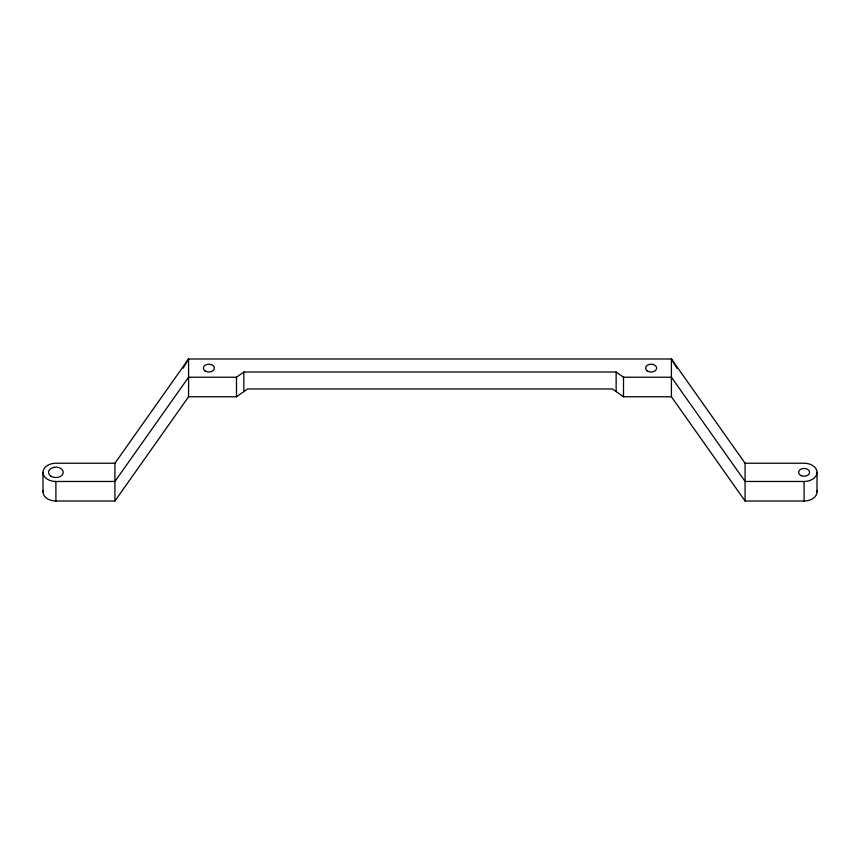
<?xml version="1.0" encoding="UTF-8"?>
<svg xmlns="http://www.w3.org/2000/svg" width="860" height="860" viewBox="0 0 860 860"><rect width="100%" height="100%" fill="white"/><g stroke="black" fill="none" stroke-linecap="round" stroke-linejoin="round"><path stroke-width="1.29" d="M183.115 368.155L188.576 358.986L671.423 358.986L745.082 463.228L745.082 501.014L804.1 501.014A12.9 9.116 0 0 0 816.839 490.469M114.918 501.014L114.918 463.228L188.576 358.986L188.576 396.772L114.918 501.014L55.9 501.014A12.9 9.116 0 0 1 43.161 490.469M114.918 463.228L55.9 463.228A12.9 9.116 0 0 0 43 472.344A12.9 9.116 0 0 0 55.9 481.471L114.918 481.471L188.576 377.228L236.489 377.228L243.853 372.014L616.147 372.014L623.511 377.228L671.423 377.228L745.082 481.471L804.1 481.471A12.9 9.116 0 0 0 817 472.344A12.9 9.116 0 0 0 804.1 463.228L745.082 463.228M188.576 396.772L236.489 396.772L247.54 388.956L612.46 388.956L623.511 396.772L671.423 396.772L745.082 501.014M676.884 368.155L671.423 358.986L671.423 396.772M817 472.344L817 491.888M804.1 481.471L804.1 501.014M623.511 377.228L623.511 396.772M616.147 372.014L616.147 391.558M243.853 372.014L243.853 391.558M236.489 377.228L236.489 396.772M55.9 481.471L55.9 501.014M43 472.344L43 491.888M204.959 370.875A5.525 3.913 0 0 0 214.215 369.123A5.525 3.913 0 0 0 207.443 364.328A5.525 3.913 0 0 0 204.959 370.875M647.214 370.875A5.525 3.913 0 0 0 656.47 369.123A5.525 3.913 0 0 0 649.698 364.328A5.525 3.913 0 0 0 647.214 370.875M801.337 475.731A5.525 3.913 0 0 0 809.625 472.344A5.525 3.913 0 0 0 801.337 468.958A5.525 3.913 0 0 0 801.337 475.731M51.041 476.268A7.375 5.214 0 0 0 63.124 473.365A7.375 5.214 0 0 0 53.535 467.41A7.375 5.214 0 0 0 51.041 476.268"/></g></svg>
